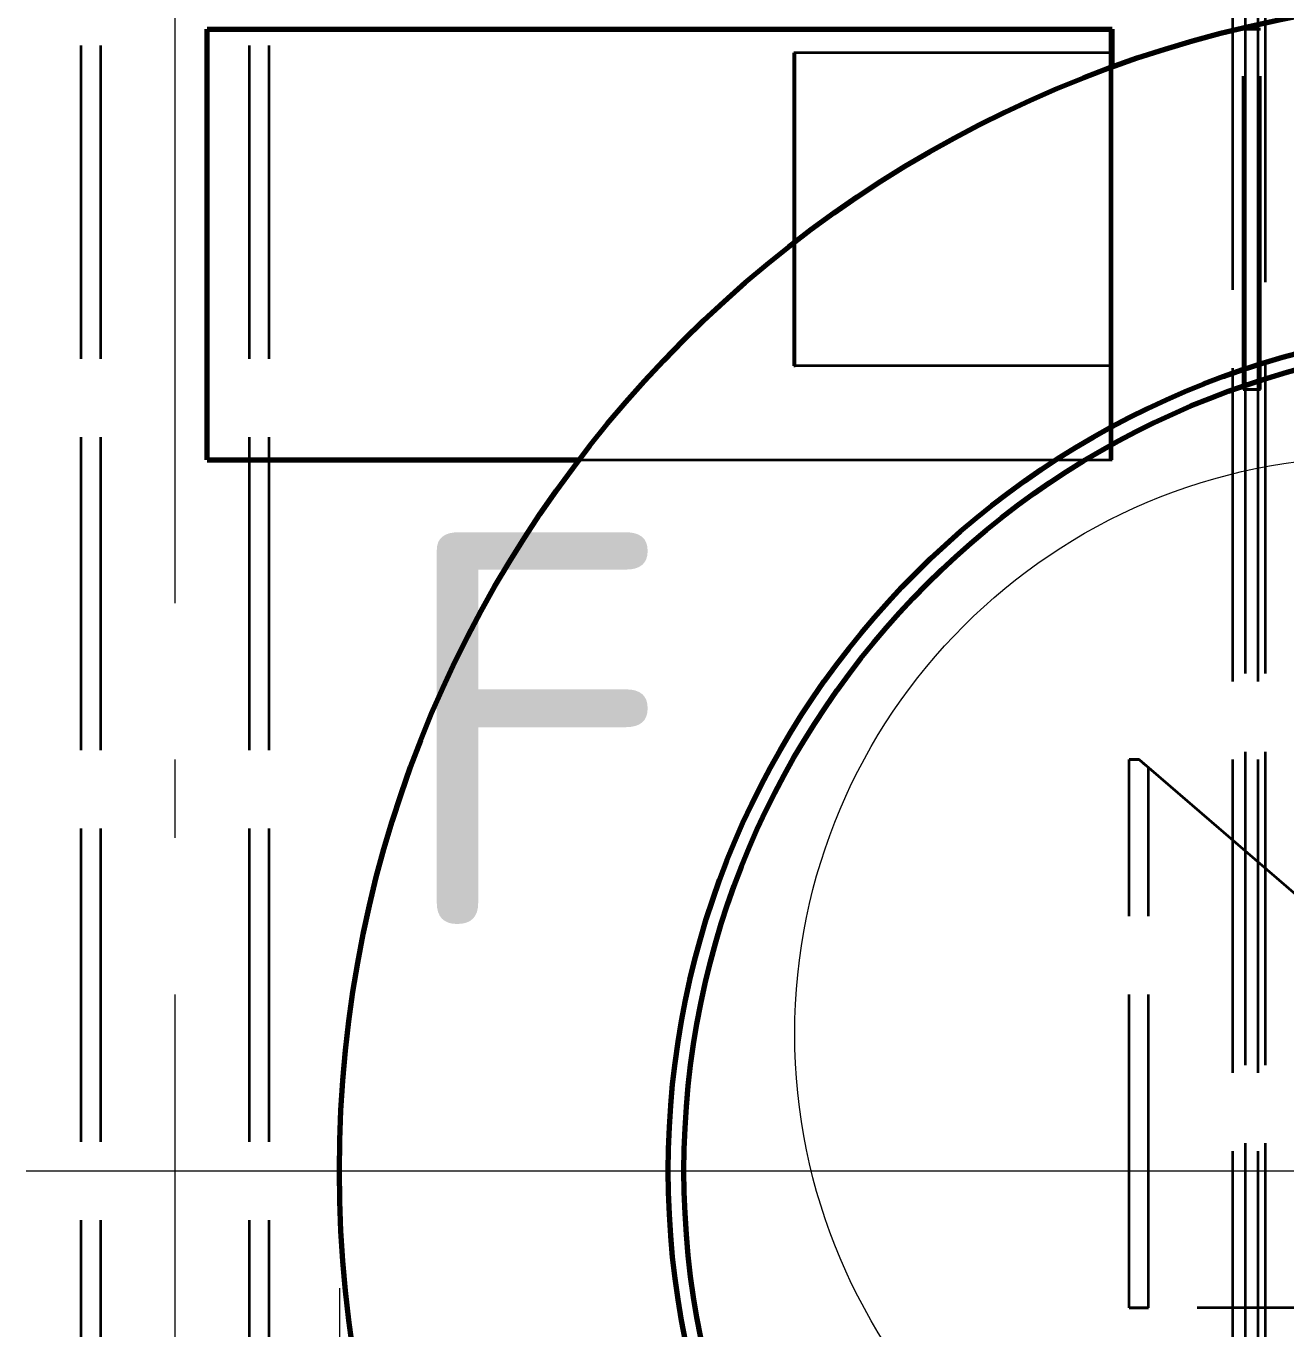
# Model space of a CAD drawing. Header units: millimetres. Extents: x 0 to 2208, y 0 to 420.
# Drawn here: x 187.52 to 203.6, y 156.75 to 173.39 of the extents above; entities that cross this region are included whole.
import ezdxf
from ezdxf.enums import TextEntityAlignment as Align

# ---------------------------------------------------------------- set-up
doc = ezdxf.new("R2010")
doc.units = ezdxf.units.MM
doc.linetypes.add('IRAM-E-TRAZOS', pattern=[5, 4, -1])
doc.linetypes.add('IRAM-F-TRAZO-PUNTO', pattern=[20, 15, -2, 1, -2])
for name, color, linetype, lineweight in [('01-VISIBLE', 7, 'CONTINUOUS', 70), ('02-OCULTA', 4, 'IRAM-E-TRAZOS', 35), ('03-EJE', 1, 'IRAM-F-TRAZO-PUNTO', 18), ('04-COTA', 3, 'CONTINUOUS', 18), ('06-TEXTO', 7, 'CONTINUOUS', 25), ('08-FINA', 5, 'CONTINUOUS', 18)]:
    doc.layers.add(name, color=color, linetype=linetype, lineweight=lineweight)
doc.styles.add('ISO3098', font='isocpeur.ttf')
doc.dimstyles.new('FLAMA-IRAM', dxfattribs={"dimtxt": 3.5, "dimasz": 3.5, "dimexe": 2, "dimexo": 1.5, "dimgap": 1, "dimtad": 1, "dimdec": 1, "dimtxsty": 'ISO3098', "dimblk": 'IRAM_FLECHA', "dimblk1": 'IRAM_FLECHA', "dimblk2": 'IRAM_FLECHA', "dimcen": 2.5, "dimclrd": 256, "dimclre": 256, "dimclrt": 256, "dimazin": 3, "dimtfac": 1, "dimtmove": 0, "dimatfit": 3, "dimlwd": 18, "dimlwe": 18})

# ---------------------------------------------------------------- blocks, each defined once
blk = doc.blocks.new('IRAM_FLECHA')
blk.add_solid([(0, 0), (-1, 0.125), (-1, -0.125)])

msp = doc.modelspace()

# ---------------------------------------------------------------- linework, layer by layer
at = {"layer": '01-VISIBLE'}
for p, q in [((189.828, 173.345), (189.829, 173.345)), ((189.828, 167.845), (189.828, 173.345)), ((189.829, 167.845), (189.829, 173.345)), ((201.384, 172.861), (201.384, 173.345)), ((189.828, 167.845), (189.829, 167.845))]:
    msp.add_line(p, q, dxfattribs=at)
for points in [[(189.829, 173.345), (189.879, 173.345), (189.929, 173.345), (189.979, 173.345), (190.029, 173.345), (190.079, 173.345), (190.129, 173.345), (190.179, 173.345), (190.229, 173.345), (190.279, 173.345), (190.329, 173.345), (190.379, 173.345), (190.429, 173.345), (190.479, 173.345), (190.529, 173.345), (190.579, 173.345), (190.629, 173.345), (190.679, 173.345), (190.729, 173.345), (190.779, 173.345), (190.829, 173.345), (190.879, 173.345), (190.929, 173.345), (190.979, 173.345), (191.029, 173.345), (191.079, 173.345), (191.129, 173.345), (191.179, 173.345), (191.229, 173.345), (191.279, 173.345), (191.329, 173.345), (191.379, 173.345), (191.429, 173.345), (191.479, 173.345), (191.529, 173.345), (191.579, 173.345), (191.629, 173.345), (191.679, 173.345), (191.729, 173.345), (191.779, 173.345), (191.829, 173.345), (191.879, 173.345), (191.93, 173.345), (191.98, 173.345), (192.03, 173.345), (192.08, 173.345), (192.13, 173.345), (192.18, 173.345), (192.23, 173.345), (192.28, 173.345), (192.33, 173.345), (192.38, 173.345), (192.43, 173.345), (192.48, 173.345), (192.53, 173.345), (192.58, 173.345), (192.63, 173.345), (192.68, 173.345), (192.73, 173.345), (192.78, 173.345), (192.83, 173.345), (192.88, 173.345), (192.93, 173.345), (192.98, 173.345), (193.03, 173.345), (193.08, 173.345), (193.13, 173.345), (193.18, 173.345), (193.23, 173.345), (193.28, 173.345), (193.33, 173.345), (193.38, 173.345), (193.43, 173.345), (193.48, 173.345), (193.53, 173.345), (193.58, 173.345), (193.63, 173.345), (193.68, 173.345), (193.73, 173.345), (193.78, 173.345), (193.83, 173.345), (193.88, 173.345), (193.93, 173.345), (193.981, 173.345), (194.031, 173.345), (194.081, 173.345), (194.131, 173.345), (194.181, 173.345), (194.231, 173.345), (194.281, 173.345), (194.331, 173.345), (194.381, 173.345), (194.431, 173.345), (194.481, 173.345), (194.531, 173.345), (194.581, 173.345), (194.631, 173.345), (194.681, 173.345), (194.731, 173.345), (194.781, 173.345), (194.831, 173.345), (194.881, 173.345), (194.931, 173.345), (194.981, 173.345), (195.031, 173.345), (195.081, 173.345), (195.131, 173.345), (195.181, 173.345), (195.231, 173.345), (195.281, 173.345), (195.331, 173.345), (195.381, 173.345), (195.431, 173.345), (195.481, 173.345), (195.531, 173.345), (195.581, 173.345), (195.631, 173.345), (195.681, 173.345), (195.731, 173.345), (195.781, 173.345), (195.831, 173.345), (195.881, 173.345), (195.931, 173.345), (195.981, 173.345), (196.032, 173.345), (196.082, 173.345), (196.132, 173.345), (196.182, 173.345), (196.232, 173.345), (196.282, 173.345), (196.332, 173.345), (196.382, 173.345), (196.432, 173.345), (196.482, 173.345), (196.532, 173.345), (196.582, 173.345), (196.632, 173.345), (196.682, 173.345), (196.732, 173.345), (196.782, 173.345), (196.832, 173.345), (196.882, 173.345), (196.932, 173.345), (196.982, 173.345), (197.032, 173.345), (197.082, 173.345), (197.132, 173.345), (197.182, 173.345), (197.232, 173.345), (197.282, 173.345), (197.332, 173.345), (197.382, 173.345), (197.432, 173.345), (197.482, 173.345), (197.532, 173.345), (197.582, 173.345), (197.632, 173.345), (197.682, 173.345), (197.732, 173.345), (197.782, 173.345), (197.832, 173.345), (197.882, 173.345), (197.932, 173.345), (197.982, 173.345), (198.032, 173.345), (198.083, 173.345), (198.133, 173.345), (198.183, 173.345), (198.233, 173.345), (198.283, 173.345), (198.333, 173.345), (198.383, 173.345), (198.433, 173.345), (198.483, 173.345), (198.533, 173.345), (198.583, 173.345), (198.633, 173.345), (198.683, 173.345), (198.733, 173.345), (198.783, 173.345), (198.833, 173.345), (198.883, 173.345), (198.933, 173.345), (198.983, 173.345), (199.033, 173.345), (199.083, 173.345), (199.133, 173.345), (199.183, 173.345), (199.233, 173.345), (199.283, 173.345), (199.333, 173.345), (199.383, 173.345), (199.433, 173.345), (199.483, 173.345), (199.533, 173.345), (199.583, 173.345), (199.633, 173.345), (199.683, 173.345), (199.733, 173.345), (199.783, 173.345), (199.833, 173.345), (199.883, 173.345), (199.933, 173.345), (199.983, 173.345), (200.033, 173.345), (200.083, 173.345), (200.133, 173.345), (200.184, 173.345), (200.234, 173.345), (200.284, 173.345), (200.334, 173.345), (200.384, 173.345), (200.434, 173.345), (200.484, 173.345), (200.534, 173.345), (200.584, 173.345), (200.634, 173.345), (200.684, 173.345), (200.734, 173.345), (200.784, 173.345), (200.834, 173.345), (200.884, 173.345), (200.934, 173.345), (200.984, 173.345), (201.034, 173.345), (201.084, 173.345), (201.134, 173.345), (201.184, 173.345), (201.234, 173.345), (201.284, 173.345), (201.334, 173.345), (201.384, 173.345)], [(189.829, 167.845), (189.879, 167.845), (189.93, 167.845), (189.98, 167.845), (190.031, 167.845), (190.081, 167.845), (190.132, 167.845), (190.182, 167.845), (190.233, 167.845), (190.283, 167.845), (190.333, 167.845), (190.384, 167.845), (190.434, 167.845), (190.485, 167.845), (190.535, 167.845), (190.586, 167.845), (190.636, 167.845), (190.687, 167.845), (190.737, 167.845), (190.788, 167.845), (190.838, 167.845), (190.889, 167.845), (190.939, 167.845), (190.99, 167.845), (191.04, 167.845), (191.091, 167.845), (191.141, 167.845), (191.192, 167.845), (191.242, 167.845), (191.293, 167.845), (191.343, 167.845), (191.394, 167.845), (191.444, 167.845), (191.495, 167.845), (191.545, 167.845), (191.596, 167.845), (191.646, 167.845), (191.697, 167.845), (191.747, 167.845), (191.798, 167.845), (191.848, 167.845), (191.899, 167.845), (191.949, 167.845), (192, 167.845), (192.05, 167.845), (192.101, 167.845), (192.151, 167.845), (192.202, 167.845), (192.252, 167.845), (192.303, 167.845), (192.353, 167.845), (192.404, 167.845), (192.454, 167.845), (192.505, 167.845), (192.555, 167.845), (192.606, 167.845), (192.656, 167.845), (192.707, 167.845), (192.757, 167.845), (192.808, 167.845), (192.858, 167.845), (192.909, 167.845), (192.959, 167.845), (193.01, 167.845), (193.06, 167.845), (193.111, 167.845), (193.161, 167.845), (193.212, 167.845), (193.262, 167.845), (193.313, 167.845), (193.363, 167.845), (193.414, 167.845), (193.464, 167.845), (193.515, 167.845), (193.565, 167.845), (193.616, 167.845), (193.666, 167.845), (193.717, 167.845), (193.767, 167.845), (193.818, 167.845), (193.868, 167.845), (193.919, 167.845), (193.969, 167.845), (194.02, 167.845), (194.07, 167.845), (194.121, 167.845), (194.171, 167.845), (194.222, 167.845), (194.272, 167.845), (194.323, 167.845), (194.373, 167.845), (194.424, 167.845), (194.474, 167.845), (194.525, 167.845), (194.575, 167.845)]]:
    msp.add_lwpolyline(points, dxfattribs=at)
for radius in [15, 10.8, 10.6]:
    msp.add_circle((206.516, 158.766), radius, dxfattribs=at)
at = {"layer": '02-OCULTA'}
for p, q in [((188.221, 149.136), (188.221, 215.251)), ((188.471, 149.136), (188.471, 215.251)), ((190.371, 149.136), (190.371, 215.251)), ((190.621, 149.136), (190.621, 215.251)), ((202.926, 155.016), (202.926, 204.316)), ((203.086, 155.116), (203.086, 204.216)), ((203.086, 155.116), (203.086, 204.216)), ((203.246, 155.016), (203.246, 204.216)), ((203.342, 155.116), (203.342, 204.216)), ((203.342, 155.116), (203.342, 173.426)), ((201.358, 173.345), (201.384, 173.345)), ((201.358, 167.845), (201.358, 173.345)), ((203.055, 173.345), (203.085, 173.345)), ((203.055, 173.345), (203.085, 173.345)), ((203.055, 168.745), (203.055, 173.345)), ((203.055, 168.745), (203.055, 173.345)), ((203.085, 168.745), (203.085, 173.345)), ((203.085, 168.745), (203.085, 173.345)), ((203.246, 168.745), (203.246, 173.345)), ((203.276, 168.745), (203.276, 173.345)), ((197.319, 173.045), (197.336, 173.045)), ((197.319, 169.045), (197.319, 173.045)), ((197.336, 169.045), (197.336, 173.045)), ((201.358, 173.045), (201.384, 173.045)), ((201.358, 169.045), (201.358, 173.045)), ((201.384, 169.045), (201.384, 173.045)), ((201.384, 167.845), (201.384, 172.861)), ((197.319, 169.045), (197.336, 169.045)), ((201.358, 169.045), (201.384, 169.045)), ((203.055, 168.745), (203.085, 168.745)), ((203.055, 168.745), (203.085, 168.745)), ((201.358, 167.845), (201.384, 167.845)), ((201.603, 157.016), (201.603, 164.016)), ((201.603, 164.016), (201.727, 164.016)), ((201.603, 164.016), (201.727, 164.016)), ((201.603, 157.016), (201.603, 164.016)), ((201.727, 164.016), (206.155, 160.201)), ((201.727, 164.016), (206.155, 160.201)), ((201.846, 163.914), (206.155, 160.201)), ((201.846, 157.016), (201.846, 163.914)), ((201.846, 157.016), (201.846, 163.914)), ((201.846, 163.914), (206.155, 160.201)), ((206.47, 157.016), (201.603, 157.016)), ((206.47, 157.016), (201.603, 157.016)), ((206.47, 157.016), (201.846, 157.016)), ((206.47, 157.016), (201.846, 157.016))]:
    msp.add_line(p, q, dxfattribs=at)
for points in [[(189.828, 173.345), (189.878, 173.345), (189.928, 173.345), (189.978, 173.345), (190.028, 173.345), (190.078, 173.345), (190.128, 173.345), (190.179, 173.345), (190.229, 173.345), (190.279, 173.345), (190.329, 173.345), (190.379, 173.345), (190.429, 173.345), (190.479, 173.345), (190.529, 173.345), (190.58, 173.345), (190.63, 173.345), (190.68, 173.345), (190.73, 173.345), (190.78, 173.345), (190.83, 173.345), (190.88, 173.345), (190.931, 173.345), (190.981, 173.345), (191.031, 173.345), (191.081, 173.345), (191.131, 173.345), (191.181, 173.345), (191.231, 173.345), (191.281, 173.345), (191.332, 173.345), (191.382, 173.345), (191.432, 173.345), (191.482, 173.345), (191.532, 173.345), (191.582, 173.345), (191.632, 173.345), (191.683, 173.345), (191.733, 173.345), (191.783, 173.345), (191.833, 173.345), (191.883, 173.345), (191.933, 173.345), (191.983, 173.345), (192.033, 173.345), (192.084, 173.345), (192.134, 173.345), (192.184, 173.345), (192.234, 173.345), (192.284, 173.345), (192.334, 173.345), (192.384, 173.345), (192.435, 173.345), (192.485, 173.345), (192.535, 173.345), (192.585, 173.345), (192.635, 173.345), (192.685, 173.345), (192.735, 173.345), (192.785, 173.345), (192.836, 173.345), (192.886, 173.345), (192.936, 173.345), (192.986, 173.345), (193.036, 173.345), (193.086, 173.345), (193.136, 173.345), (193.187, 173.345), (193.237, 173.345), (193.287, 173.345), (193.337, 173.345), (193.387, 173.345), (193.437, 173.345), (193.487, 173.345), (193.537, 173.345), (193.588, 173.345), (193.638, 173.345), (193.688, 173.345), (193.738, 173.345), (193.788, 173.345), (193.838, 173.345), (193.888, 173.345), (193.939, 173.345), (193.989, 173.345), (194.039, 173.345), (194.089, 173.345), (194.139, 173.345), (194.189, 173.345), (194.239, 173.345), (194.289, 173.345), (194.34, 173.345), (194.39, 173.345), (194.44, 173.345), (194.49, 173.345), (194.54, 173.345), (194.59, 173.345), (194.64, 173.345), (194.691, 173.345), (194.741, 173.345), (194.791, 173.345), (194.841, 173.345), (194.891, 173.345), (194.941, 173.345), (194.991, 173.345), (195.041, 173.345), (195.092, 173.345), (195.142, 173.345), (195.192, 173.345), (195.242, 173.345), (195.292, 173.345), (195.342, 173.345), (195.392, 173.345), (195.443, 173.345), (195.493, 173.345), (195.543, 173.345), (195.593, 173.345), (195.643, 173.345), (195.693, 173.345), (195.743, 173.345), (195.793, 173.345), (195.844, 173.345), (195.894, 173.345), (195.944, 173.345), (195.994, 173.345), (196.044, 173.345), (196.094, 173.345), (196.144, 173.345), (196.195, 173.345), (196.245, 173.345), (196.295, 173.345), (196.345, 173.345), (196.395, 173.345), (196.445, 173.345), (196.495, 173.345), (196.545, 173.345), (196.596, 173.345), (196.646, 173.345), (196.696, 173.345), (196.746, 173.345), (196.796, 173.345), (196.846, 173.345), (196.896, 173.345), (196.946, 173.345), (196.997, 173.345), (197.047, 173.345), (197.097, 173.345), (197.147, 173.345), (197.197, 173.345), (197.247, 173.345), (197.297, 173.345), (197.348, 173.345), (197.398, 173.345), (197.448, 173.345), (197.498, 173.345), (197.548, 173.345), (197.598, 173.345), (197.648, 173.345), (197.698, 173.345), (197.749, 173.345), (197.799, 173.345), (197.849, 173.345), (197.899, 173.345), (197.949, 173.345), (197.999, 173.345), (198.049, 173.345), (198.1, 173.345), (198.15, 173.345), (198.2, 173.345), (198.25, 173.345), (198.3, 173.345), (198.35, 173.345), (198.4, 173.345), (198.45, 173.345), (198.501, 173.345), (198.551, 173.345), (198.601, 173.345), (198.651, 173.345), (198.701, 173.345), (198.751, 173.345), (198.801, 173.345), (198.852, 173.345), (198.902, 173.345), (198.952, 173.345), (199.002, 173.345), (199.052, 173.345), (199.102, 173.345), (199.152, 173.345), (199.202, 173.345), (199.253, 173.345), (199.303, 173.345), (199.353, 173.345), (199.403, 173.345), (199.453, 173.345), (199.503, 173.345), (199.553, 173.345), (199.604, 173.345), (199.654, 173.345), (199.704, 173.345), (199.754, 173.345), (199.804, 173.345), (199.854, 173.345), (199.904, 173.345), (199.954, 173.345), (200.005, 173.345), (200.055, 173.345), (200.105, 173.345), (200.155, 173.345), (200.205, 173.345), (200.255, 173.345), (200.305, 173.345), (200.356, 173.345), (200.406, 173.345), (200.456, 173.345), (200.506, 173.345), (200.556, 173.345), (200.606, 173.345), (200.656, 173.345), (200.706, 173.345), (200.757, 173.345), (200.807, 173.345), (200.857, 173.345), (200.907, 173.345), (200.957, 173.345), (201.007, 173.345), (201.057, 173.345), (201.108, 173.345), (201.158, 173.345), (201.208, 173.345), (201.258, 173.345), (201.308, 173.345), (201.358, 173.345)], [(203.055, 173.345), (203.087, 173.345), (203.119, 173.345), (203.15, 173.345), (203.182, 173.345), (203.214, 173.345), (203.246, 173.345)], [(203.246, 173.345), (203.214, 173.345), (203.182, 173.345), (203.15, 173.345), (203.119, 173.345), (203.087, 173.345), (203.055, 173.345)], [(203.085, 173.345), (203.117, 173.345), (203.148, 173.345), (203.18, 173.345), (203.212, 173.345), (203.244, 173.345), (203.276, 173.345)], [(203.276, 173.345), (203.244, 173.345), (203.212, 173.345), (203.18, 173.345), (203.148, 173.345), (203.117, 173.345), (203.085, 173.345)], [(201.358, 173.045), (201.308, 173.045), (201.257, 173.045), (201.207, 173.045), (201.156, 173.045), (201.106, 173.045), (201.055, 173.045), (201.005, 173.045), (200.954, 173.045), (200.904, 173.045), (200.853, 173.045), (200.803, 173.045), (200.752, 173.045), (200.702, 173.045), (200.651, 173.045), (200.601, 173.045), (200.55, 173.045), (200.5, 173.045), (200.449, 173.045), (200.399, 173.045), (200.348, 173.045), (200.298, 173.045), (200.247, 173.045), (200.197, 173.045), (200.146, 173.045), (200.096, 173.045), (200.045, 173.045), (199.995, 173.045), (199.945, 173.045), (199.894, 173.045), (199.844, 173.045), (199.793, 173.045), (199.743, 173.045), (199.692, 173.045), (199.642, 173.045), (199.591, 173.045), (199.541, 173.045), (199.49, 173.045), (199.44, 173.045), (199.389, 173.045), (199.339, 173.045), (199.288, 173.045), (199.238, 173.045), (199.187, 173.045), (199.137, 173.045), (199.086, 173.045), (199.036, 173.045), (198.985, 173.045), (198.935, 173.045), (198.884, 173.045), (198.834, 173.045), (198.783, 173.045), (198.733, 173.045), (198.682, 173.045), (198.632, 173.045), (198.581, 173.045), (198.531, 173.045), (198.48, 173.045), (198.43, 173.045), (198.379, 173.045), (198.329, 173.045), (198.278, 173.045), (198.228, 173.045), (198.177, 173.045), (198.127, 173.045), (198.076, 173.045), (198.026, 173.045), (197.975, 173.045), (197.925, 173.045), (197.874, 173.045), (197.824, 173.045), (197.773, 173.045), (197.723, 173.045), (197.673, 173.045), (197.622, 173.045), (197.572, 173.045), (197.521, 173.045), (197.471, 173.045), (197.42, 173.045), (197.37, 173.045), (197.319, 173.045)], [(201.384, 173.045), (201.334, 173.045), (201.283, 173.045), (201.232, 173.045), (201.182, 173.045), (201.131, 173.045), (201.081, 173.045), (201.03, 173.045), (200.979, 173.045), (200.929, 173.045), (200.878, 173.045), (200.828, 173.045), (200.777, 173.045), (200.726, 173.045), (200.676, 173.045), (200.625, 173.045), (200.575, 173.045), (200.524, 173.045), (200.473, 173.045), (200.423, 173.045), (200.372, 173.045), (200.322, 173.045), (200.271, 173.045), (200.22, 173.045), (200.17, 173.045), (200.119, 173.045), (200.069, 173.045), (200.018, 173.045), (199.967, 173.045), (199.917, 173.045), (199.866, 173.045), (199.816, 173.045), (199.765, 173.045), (199.714, 173.045), (199.664, 173.045), (199.613, 173.045), (199.563, 173.045), (199.512, 173.045), (199.461, 173.045), (199.411, 173.045), (199.36, 173.045), (199.31, 173.045), (199.259, 173.045), (199.208, 173.045), (199.158, 173.045), (199.107, 173.045), (199.057, 173.045), (199.006, 173.045), (198.955, 173.045), (198.905, 173.045), (198.854, 173.045), (198.804, 173.045), (198.753, 173.045), (198.702, 173.045), (198.652, 173.045), (198.601, 173.045), (198.551, 173.045), (198.5, 173.045), (198.449, 173.045), (198.399, 173.045), (198.348, 173.045), (198.298, 173.045), (198.247, 173.045), (198.196, 173.045), (198.146, 173.045), (198.095, 173.045), (198.045, 173.045), (197.994, 173.045), (197.943, 173.045), (197.893, 173.045), (197.842, 173.045), (197.792, 173.045), (197.741, 173.045), (197.69, 173.045), (197.64, 173.045), (197.589, 173.045), (197.539, 173.045), (197.488, 173.045), (197.437, 173.045), (197.387, 173.045), (197.336, 173.045)], [(201.358, 169.045), (201.308, 169.045), (201.257, 169.045), (201.207, 169.045), (201.156, 169.045), (201.106, 169.045), (201.055, 169.045), (201.005, 169.045), (200.954, 169.045), (200.904, 169.045), (200.853, 169.045), (200.803, 169.045), (200.752, 169.045), (200.702, 169.045), (200.651, 169.045), (200.601, 169.045), (200.55, 169.045), (200.5, 169.045), (200.449, 169.045), (200.399, 169.045), (200.348, 169.045), (200.298, 169.045), (200.247, 169.045), (200.197, 169.045), (200.146, 169.045), (200.096, 169.045), (200.045, 169.045), (199.995, 169.045), (199.945, 169.045), (199.894, 169.045), (199.844, 169.045), (199.793, 169.045), (199.743, 169.045), (199.692, 169.045), (199.642, 169.045), (199.591, 169.045), (199.541, 169.045), (199.49, 169.045), (199.44, 169.045), (199.389, 169.045), (199.339, 169.045), (199.288, 169.045), (199.238, 169.045), (199.187, 169.045), (199.137, 169.045), (199.086, 169.045), (199.036, 169.045), (198.985, 169.045), (198.935, 169.045), (198.884, 169.045), (198.834, 169.045), (198.783, 169.045), (198.733, 169.045), (198.682, 169.045), (198.632, 169.045), (198.581, 169.045), (198.531, 169.045), (198.48, 169.045), (198.43, 169.045), (198.379, 169.045), (198.329, 169.045), (198.278, 169.045), (198.228, 169.045), (198.177, 169.045), (198.127, 169.045), (198.076, 169.045), (198.026, 169.045), (197.975, 169.045), (197.925, 169.045), (197.874, 169.045), (197.824, 169.045), (197.773, 169.045), (197.723, 169.045), (197.673, 169.045), (197.622, 169.045), (197.572, 169.045), (197.521, 169.045), (197.471, 169.045), (197.42, 169.045), (197.37, 169.045), (197.319, 169.045)], [(201.384, 169.045), (201.334, 169.045), (201.283, 169.045), (201.232, 169.045), (201.182, 169.045), (201.131, 169.045), (201.081, 169.045), (201.03, 169.045), (200.979, 169.045), (200.929, 169.045), (200.878, 169.045), (200.828, 169.045), (200.777, 169.045), (200.726, 169.045), (200.676, 169.045), (200.625, 169.045), (200.575, 169.045), (200.524, 169.045), (200.473, 169.045), (200.423, 169.045), (200.372, 169.045), (200.322, 169.045), (200.271, 169.045), (200.22, 169.045), (200.17, 169.045), (200.119, 169.045), (200.069, 169.045), (200.018, 169.045), (199.967, 169.045), (199.917, 169.045), (199.866, 169.045), (199.816, 169.045), (199.765, 169.045), (199.714, 169.045), (199.664, 169.045), (199.613, 169.045), (199.563, 169.045), (199.512, 169.045), (199.461, 169.045), (199.411, 169.045), (199.36, 169.045), (199.31, 169.045), (199.259, 169.045), (199.208, 169.045), (199.158, 169.045), (199.107, 169.045), (199.057, 169.045), (199.006, 169.045), (198.955, 169.045), (198.905, 169.045), (198.854, 169.045), (198.804, 169.045), (198.753, 169.045), (198.702, 169.045), (198.652, 169.045), (198.601, 169.045), (198.551, 169.045), (198.5, 169.045), (198.449, 169.045), (198.399, 169.045), (198.348, 169.045), (198.298, 169.045), (198.247, 169.045), (198.196, 169.045), (198.146, 169.045), (198.095, 169.045), (198.045, 169.045), (197.994, 169.045), (197.943, 169.045), (197.893, 169.045), (197.842, 169.045), (197.792, 169.045), (197.741, 169.045), (197.69, 169.045), (197.64, 169.045), (197.589, 169.045), (197.539, 169.045), (197.488, 169.045), (197.437, 169.045), (197.387, 169.045), (197.336, 169.045)], [(203.055, 168.745), (203.087, 168.745), (203.119, 168.745), (203.15, 168.745), (203.182, 168.745), (203.214, 168.745), (203.246, 168.745)], [(203.246, 168.745), (203.214, 168.745), (203.182, 168.745), (203.15, 168.745), (203.119, 168.745), (203.087, 168.745), (203.055, 168.745)], [(203.085, 168.745), (203.117, 168.745), (203.148, 168.745), (203.18, 168.745), (203.212, 168.745), (203.244, 168.745), (203.276, 168.745)], [(203.276, 168.745), (203.244, 168.745), (203.212, 168.745), (203.18, 168.745), (203.148, 168.745), (203.117, 168.745), (203.085, 168.745)], [(189.828, 167.845), (189.878, 167.845), (189.928, 167.845), (189.978, 167.845), (190.028, 167.845), (190.078, 167.845), (190.128, 167.845), (190.179, 167.845), (190.229, 167.845), (190.279, 167.845), (190.329, 167.845), (190.379, 167.845), (190.429, 167.845), (190.479, 167.845), (190.529, 167.845), (190.58, 167.845), (190.63, 167.845), (190.68, 167.845), (190.73, 167.845), (190.78, 167.845), (190.83, 167.845), (190.88, 167.845), (190.931, 167.845), (190.981, 167.845), (191.031, 167.845), (191.081, 167.845), (191.131, 167.845), (191.181, 167.845), (191.231, 167.845), (191.281, 167.845), (191.332, 167.845), (191.382, 167.845), (191.432, 167.845), (191.482, 167.845), (191.532, 167.845), (191.582, 167.845), (191.632, 167.845), (191.683, 167.845), (191.733, 167.845), (191.783, 167.845), (191.833, 167.845), (191.883, 167.845), (191.933, 167.845), (191.983, 167.845), (192.033, 167.845), (192.084, 167.845), (192.134, 167.845), (192.184, 167.845), (192.234, 167.845), (192.284, 167.845), (192.334, 167.845), (192.384, 167.845), (192.435, 167.845), (192.485, 167.845), (192.535, 167.845), (192.585, 167.845), (192.635, 167.845), (192.685, 167.845), (192.735, 167.845), (192.785, 167.845), (192.836, 167.845), (192.886, 167.845), (192.936, 167.845), (192.986, 167.845), (193.036, 167.845), (193.086, 167.845), (193.136, 167.845), (193.187, 167.845), (193.237, 167.845), (193.287, 167.845), (193.337, 167.845), (193.387, 167.845), (193.437, 167.845), (193.487, 167.845), (193.537, 167.845), (193.588, 167.845), (193.638, 167.845), (193.688, 167.845), (193.738, 167.845), (193.788, 167.845), (193.838, 167.845), (193.888, 167.845), (193.939, 167.845), (193.989, 167.845), (194.039, 167.845), (194.089, 167.845), (194.139, 167.845), (194.189, 167.845), (194.239, 167.845), (194.289, 167.845), (194.34, 167.845), (194.39, 167.845), (194.44, 167.845), (194.49, 167.845), (194.54, 167.845), (194.59, 167.845), (194.64, 167.845), (194.691, 167.845), (194.741, 167.845), (194.791, 167.845), (194.841, 167.845), (194.891, 167.845), (194.941, 167.845), (194.991, 167.845), (195.041, 167.845), (195.092, 167.845), (195.142, 167.845), (195.192, 167.845), (195.242, 167.845), (195.292, 167.845), (195.342, 167.845), (195.392, 167.845), (195.443, 167.845), (195.493, 167.845), (195.543, 167.845), (195.593, 167.845), (195.643, 167.845), (195.693, 167.845), (195.743, 167.845), (195.793, 167.845), (195.844, 167.845), (195.894, 167.845), (195.944, 167.845), (195.994, 167.845), (196.044, 167.845), (196.094, 167.845), (196.144, 167.845), (196.195, 167.845), (196.245, 167.845), (196.295, 167.845), (196.345, 167.845), (196.395, 167.845), (196.445, 167.845), (196.495, 167.845), (196.545, 167.845), (196.596, 167.845), (196.646, 167.845), (196.696, 167.845), (196.746, 167.845), (196.796, 167.845), (196.846, 167.845), (196.896, 167.845), (196.946, 167.845), (196.997, 167.845), (197.047, 167.845), (197.097, 167.845), (197.147, 167.845), (197.197, 167.845), (197.247, 167.845), (197.297, 167.845), (197.348, 167.845), (197.398, 167.845), (197.448, 167.845), (197.498, 167.845), (197.548, 167.845), (197.598, 167.845), (197.648, 167.845), (197.698, 167.845), (197.749, 167.845), (197.799, 167.845), (197.849, 167.845), (197.899, 167.845), (197.949, 167.845), (197.999, 167.845), (198.049, 167.845), (198.1, 167.845), (198.15, 167.845), (198.2, 167.845), (198.25, 167.845), (198.3, 167.845), (198.35, 167.845), (198.4, 167.845), (198.45, 167.845), (198.501, 167.845), (198.551, 167.845), (198.601, 167.845), (198.651, 167.845), (198.701, 167.845), (198.751, 167.845), (198.801, 167.845), (198.852, 167.845), (198.902, 167.845), (198.952, 167.845), (199.002, 167.845), (199.052, 167.845), (199.102, 167.845), (199.152, 167.845), (199.202, 167.845), (199.253, 167.845), (199.303, 167.845), (199.353, 167.845), (199.403, 167.845), (199.453, 167.845), (199.503, 167.845), (199.553, 167.845), (199.604, 167.845), (199.654, 167.845), (199.704, 167.845), (199.754, 167.845), (199.804, 167.845), (199.854, 167.845), (199.904, 167.845), (199.954, 167.845), (200.005, 167.845), (200.055, 167.845), (200.105, 167.845), (200.155, 167.845), (200.205, 167.845), (200.255, 167.845), (200.305, 167.845), (200.356, 167.845), (200.406, 167.845), (200.456, 167.845), (200.506, 167.845), (200.556, 167.845), (200.606, 167.845), (200.656, 167.845), (200.706, 167.845), (200.757, 167.845), (200.807, 167.845), (200.857, 167.845), (200.907, 167.845), (200.957, 167.845), (201.007, 167.845), (201.057, 167.845), (201.108, 167.845), (201.158, 167.845), (201.208, 167.845), (201.258, 167.845), (201.308, 167.845), (201.358, 167.845)], [(194.575, 167.845), (194.626, 167.845), (194.676, 167.845), (194.726, 167.845), (194.776, 167.845), (194.826, 167.845), (194.876, 167.845), (194.926, 167.845), (194.976, 167.845), (195.026, 167.845), (195.076, 167.845), (195.126, 167.845), (195.176, 167.845), (195.226, 167.845), (195.276, 167.845), (195.326, 167.845), (195.376, 167.845), (195.427, 167.845), (195.477, 167.845), (195.527, 167.845), (195.577, 167.845), (195.627, 167.845), (195.677, 167.845), (195.727, 167.845), (195.777, 167.845), (195.827, 167.845), (195.877, 167.845), (195.927, 167.845), (195.977, 167.845), (196.027, 167.845), (196.077, 167.845), (196.127, 167.845), (196.178, 167.845), (196.228, 167.845), (196.278, 167.845), (196.328, 167.845), (196.378, 167.845), (196.428, 167.845), (196.478, 167.845), (196.528, 167.845), (196.578, 167.845), (196.628, 167.845), (196.678, 167.845), (196.728, 167.845), (196.778, 167.845), (196.828, 167.845), (196.878, 167.845), (196.928, 167.845), (196.979, 167.845), (197.029, 167.845), (197.079, 167.845), (197.129, 167.845), (197.179, 167.845), (197.229, 167.845), (197.279, 167.845), (197.329, 167.845), (197.379, 167.845), (197.429, 167.845), (197.479, 167.845), (197.529, 167.845), (197.579, 167.845), (197.629, 167.845), (197.679, 167.845), (197.729, 167.845), (197.78, 167.845), (197.83, 167.845), (197.88, 167.845), (197.93, 167.845), (197.98, 167.845), (198.03, 167.845), (198.08, 167.845), (198.13, 167.845), (198.18, 167.845), (198.23, 167.845), (198.28, 167.845), (198.33, 167.845), (198.38, 167.845), (198.43, 167.845), (198.48, 167.845), (198.53, 167.845), (198.581, 167.845), (198.631, 167.845), (198.681, 167.845), (198.731, 167.845), (198.781, 167.845), (198.831, 167.845), (198.881, 167.845), (198.931, 167.845), (198.981, 167.845), (199.031, 167.845), (199.081, 167.845), (199.131, 167.845), (199.181, 167.845), (199.231, 167.845), (199.281, 167.845), (199.332, 167.845), (199.382, 167.845), (199.432, 167.845), (199.482, 167.845), (199.532, 167.845), (199.582, 167.845), (199.632, 167.845), (199.682, 167.845), (199.732, 167.845), (199.782, 167.845), (199.832, 167.845), (199.882, 167.845), (199.932, 167.845), (199.982, 167.845), (200.032, 167.845), (200.082, 167.845), (200.133, 167.845), (200.183, 167.845), (200.233, 167.845), (200.283, 167.845), (200.333, 167.845), (200.383, 167.845), (200.433, 167.845), (200.483, 167.845), (200.533, 167.845), (200.583, 167.845), (200.633, 167.845), (200.683, 167.845), (200.733, 167.845), (200.783, 167.845), (200.833, 167.845), (200.883, 167.845), (200.934, 167.845), (200.984, 167.845), (201.034, 167.845), (201.084, 167.845), (201.134, 167.845), (201.184, 167.845), (201.234, 167.845), (201.284, 167.845), (201.334, 167.845), (201.384, 167.845)], [(201.727, 164.016), (201.706, 164.016), (201.686, 164.016), (201.665, 164.016), (201.644, 164.016), (201.623, 164.016), (201.603, 164.016)], [(201.603, 164.016), (201.623, 164.016), (201.644, 164.016), (201.665, 164.016), (201.686, 164.016), (201.706, 164.016), (201.727, 164.016)], [(201.727, 164.016), (201.747, 163.999), (201.767, 163.982), (201.786, 163.965), (201.806, 163.948), (201.826, 163.931), (201.846, 163.914)], [(201.846, 163.914), (201.826, 163.931), (201.806, 163.948), (201.786, 163.965), (201.767, 163.982), (201.747, 163.999), (201.727, 164.016)], [(201.846, 157.016), (201.805, 157.016), (201.765, 157.016), (201.724, 157.016), (201.684, 157.016), (201.643, 157.016), (201.603, 157.016)], [(201.603, 157.016), (201.643, 157.016), (201.684, 157.016), (201.724, 157.016), (201.765, 157.016), (201.805, 157.016), (201.846, 157.016)]]:
    msp.add_lwpolyline(points, dxfattribs=at)
for radius in [15, 15, 15, 10.8, 10.8, 10.8, 10.8, 10.8, 10.8, 10.8, 10.6, 10.6, 10.6, 10.6, 10.6, 10.6, 10.6]:
    msp.add_circle((206.516, 158.766), radius, dxfattribs=at)
at = {"layer": '03-EJE'}
for p, q in [((189.421, 146.016), (189.421, 221.272)), ((187.516, 158.766), (225.516, 158.766)), ((191.216, 158.766), (221.816, 158.766))]:
    msp.add_line(p, q, dxfattribs=at)
at = {"layer": '08-FINA'}
msp.add_circle((204.698, 160.516), 7.367, dxfattribs=at)

# ---------------------------------------------------------------- texts
at = {"layer": '06-TEXTO', "style": 'ISO3098'}
msp.add_text('F', height=5, dxfattribs=at).set_placement((194.017, 164.404), align=Align.MIDDLE_CENTER)

# ---------------------------------------------------------------- dimensions: what is measured, and where the dimension line sits
at = {"layer": '04-COTA'}
msp.add_linear_dim(base=(191.516, 134.766), p1=(191.516, 158.766), p2=(221.516, 158.766), dimstyle='FLAMA-IRAM', override={"dimlfac": 10, "dimpost": '%%c<>'}, dxfattribs=at).render()

doc.saveas('drawing.dxf')
